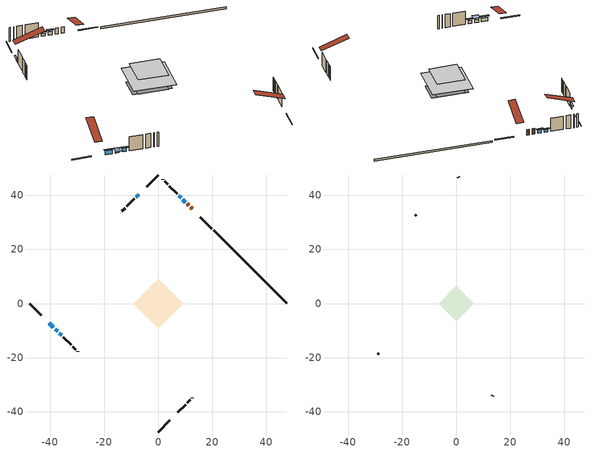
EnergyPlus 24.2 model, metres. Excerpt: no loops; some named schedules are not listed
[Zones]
conditioned space
 floor adiabatic (Floor2 construction): -6.53,0 0,6.53 6.53,0 0,-6.53 z0.61
 floor adiabatic (AdiabaticFloorConstruction): -9.24,0 0,9.24 9.24,0 0,-9.24 z3.05
 floor foundation (Slab1 construction): -6.76,1.73 -1.73,6.76 6.76,-1.73 1.73,-6.76 z0
 wall outside (RimJoist1 construction): 0,-47.53 4.28,-43.25 / -47.53,0 -43.25,-4.28 / 0,47.53 -4.28,43.25 / 19.83,27.7 15.55,31.98 z0.61:0.91
 wall outside (AdiabaticWallConstruction 1): 12.56,34.97 11.94,35.6 / 11.28,36.25 10.66,36.87 z0.61:2.64
 wall outside (AdiabaticWallConstruction): -40.26,-7.27 -38.75,-8.78 z0.61:1.98; -38.09,-9.44 -37.23,-10.3 / -36.57,-10.96 -35.71,-11.82 / 10,37.53 9.14,38.39 z0.61:1.83; -7.27,40.26 -8.14,39.39 / 8.48,39.05 7.62,39.91 z0.61:1.53
 wall outside (Wall1 construction): 7.28,-40.26 10.11,-37.42 / -35.05,-12.48 -32.22,-15.31 / -8.79,38.74 -11.63,35.9 / 6.96,40.57 4.13,43.41 z0.61:5.49
 wall outside (Wall2 construction): 10.77,-36.76 11.89,-35.64 / -31.56,-15.97 -30.44,-17.1 / -12.29,35.25 -13.41,34.12 / 3.47,44.06 2.35,45.19 z0.61:5.49
 wall outside (Wall3 construction): 12.55,-34.98 12.62,-34.91 / -29.78,-17.75 -29.71,-17.82 / -14.07,33.46 -14.14,33.39 / 1.69,45.84 1.62,45.91 z0.61:5.49
 wall foundation (FoundationWall1 construction): 47.53,0 20.49,27.04 z0:0.61
 window (WindowConstruction): -40.26,-7.28 -38.75,-8.78 z0.61:1.98
 window (WindowConstruction 1): -38.09,-9.44 -37.23,-10.3 z0.61:1.83
 window (WindowConstruction 2): -36.57,-10.96 -35.71,-11.82 z0.61:1.83
 window (WindowConstruction 3): 10,37.53 9.14,38.39 z0.61:1.83
 window (WindowConstruction 4): -7.28,40.26 -8.14,39.4 z0.61:1.52
 window (WindowConstruction 5): 8.48,39.05 7.62,39.91 z0.61:1.52
 door (Door): 12.56,34.97 11.94,35.6 z0.61:2.64
 door (Door 1): 11.28,36.25 10.66,36.87 z0.61:2.64
 ceiling adiabatic (AdiabaticFloorConstruction): 0,-9.24 9.24,0 0,9.24 -9.24,0 z3.05
attic - vented
 floor to conditioned space (Floor1 construction Reversed): -6.53,0 0,6.53 6.53,0 0,-6.53 z5.49
 wall outside (Wall4 construction): 13.28,-34.26 13.58,-33.95 / -29.05,-18.48 -28.75,-18.79 / -14.8,32.74 -15.1,32.43 / 0.96,46.57 0.66,46.88 z0.61:5.49
 roof outside (Roof1 construction): 6.62,-40.91,5.49 0.25,-34.55,8.49 -1.42,-36.23,8.49 4.94,-42.59,5.49; -40.91,-6.62,5.49 -34.55,-0.25,8.49 -36.23,1.42,8.49 -42.59,-4.94,5.49; -6.62,40.91,5.49 -0.25,34.55,8.49 1.42,36.23,8.49 -4.94,42.59,5.49; 13.21,34.32,5.49 6.85,27.95,8.49 8.53,26.28,8.49 14.89,32.64,5.49
shading: -38.42,-9.11 -40.58,-6.95 -40.91,-7.28 -38.75,-9.43 z2.44; -36.9,-10.63 -38.42,-9.12 -39.71,-10.41 -38.2,-11.92 z2.29; -35.39,-12.15 -36.9,-10.63 -37.22,-10.96 -35.71,-12.47 z2.29; 8.81,38.72 10.33,37.21 10.65,37.53 9.14,39.04 z2.29; -8.46,39.07 -6.95,40.58 -7.28,40.91 -8.79,39.4 z1.98; 7.29,40.24 8.81,38.72 9.13,39.05 7.62,40.56 z1.98
[Building]
Building 1: Terrain=Suburbs
[Site:Location]
Inuvik AP_NT: Latitude {deg}=68.3; Longitude {deg}=-133.48; Time Zone {hr}=-8; Elevation {m}=68; Keep Site Location Information=Yes
[Site:GroundTemperature:Shallow]
-13.1493, -15.9729, -16.199, -14.859, -9.47991, -4.12585, 0.51584, 3.45624, 3.70604, 1.31452, -3.2088, -8.39862
[Site:WaterMainsTemperature]
Calculation Method=Schedule; Temperature Schedule=mains temperature schedule
[Material] Roughness=Rough; Thermal Absorptance=0.9
Name | Thickness {m} | Conductivity {W/m-K} | Density {kg/m3} | Specific Heat {J/kg-K} | Solar Absorptance | Visible Absorptance
asphalt or fiberglass shingles | 0.00635 | 0.162714 | 1121.4 | 1465.45 | 0.4 | 0.4
ceiling loosefill ins | 0.0846667 | 0.0480833 | 16.02 | 1046.75 | 0.7 | 0.7
ceiling stud and cavity | 0.1397 | 0.0988009 | 65.682 | 1177.47 | 0.7 | 0.7
concrete 4.0 in. | 0.1016 | 1.803125 | 2242.8 | 837.4 | 0.7 | 0.7
concrete 8.0 in. | 0.2032 | 1.803125 | 2242.8 | 837.4 | 0.7 | 0.7
door material | 0.04445 | 0.053851 | 512.64 | 1214.23 | 0.7 | 0.7
exterior vertical ins | 0.00139922 | 0.029427 | 32.04 | 1214.23 | 0.7 | 0.7
floor covering | 0.0127 | 0.0433444 | 54.468 | 1339.84 | 0.6 | 0.6
floor rigid ins; rim joist rigid ins; wall rigid ins | 0.051816 | 0.029427 | 32.04 | 1214.23 | 0.7 | 0.7
floor rigid ins 1; wall rigid ins 1 | 0.512978 | 0.029427 | 32.04 | 1214.23 | 0.7 | 0.7
floor stud and cavity | 0.1397 | 0.118609 | 92.3553 | 1139.71 | 0.7 | 0.7
floor stud and cavity 1 | 0.1397 | 1.75129 | 37.0049 | 1207.88 | 0.7 | 0.7
furniture material conditioned space 1 | 0.1524 | 0.115458 | 640.8 | 1214.23 | 0.6 | 0.6
gypsum board | 0.0127 | 0.160291 | 801 | 837.4 | 0.6 | 0.6
gypsum board 1 | 0.0127 | 0.160291 | 801 | 837.4 | 0.7 | 0.7
osb sheathing 0.5 in. | 0.0127 | 0.115458 | 512.64 | 1214.23 | 0.7 | 0.7
osb sheathing 0.75 in. | 0.01905 | 0.115458 | 512.64 | 1214.23 | 0.7 | 0.7
osb sheathing 2.0 in. | 0.0508 | 0.115458 | 512.64 | 1214.23 | 0.7 | 0.7
rim joist stud and cavity | 0.0508 | 0.0391144 | 125.044 | 1163.47 | 0.6 | 0.6
wall stud and cavity | 0.1397 | 0.128797 | 139.0536 | 1170.24 | 0.7 | 0.7
wall stud and cavity 1 | 0.1397 | 0.154056 | 139.0536 | 1170.24 | 0.7 | 0.7
wall stud and cavity 2 | 0.1397 | 0.192105 | 139.0536 | 1170.24 | 0.7 | 0.7
wall stud and cavity 3 | 0.0889 | 6.1454 | 50.32683 | 1063.81 | 0.6 | 0.6
wall stud and cavity 4 | 0.0889 | 0.380278 | 52.3479 | 1209.89 | 0.7 | 0.7
wall stud and cavity 5 | 0.0889 | 0.391764 | 83.0341 | 1211.67 | 0.7 | 0.7
wood siding | 0.0254 | 0.102417 | 544.68 | 1172.36 | 0.4 | 0.4
wood siding 1 | 0.00254 | 0.102417 | 544.68 | 1172.36 | 0.4 | 0.4
wood siding 2; wood siding 3; wood siding 4 | 0.0254 | 0.102417 | 544.68 | 1172.36 | 0.7 | 0.7
[WindowMaterial:SimpleGlazingSystem]
Name | U-Factor {W/m2-K} | Solar Heat Gain Coefficient
WindowMaterial | 2.78563 | 0.6
WindowMaterial 1 | 2.78619 | 0.6
WindowMaterial 2 | 2.78165 | 0.58
WindowMaterial 3 | 2.779381 | 0.54
[Construction]
AdiabaticFloorConstruction: floor stud and cavity 1, floor rigid ins 1, osb sheathing 0.75 in., floor covering
AdiabaticWallConstruction: wood siding 3, wall rigid ins 1, wall stud and cavity 4, gypsum board
AdiabaticWallConstruction 1: wood siding 4, wall rigid ins 1, wall stud and cavity 4, gypsum board
Door; Door 1: door material
Floor1 construction Reversed: gypsum board, ceiling stud and cavity, ceiling loosefill ins
Floor2 construction: floor stud and cavity, floor rigid ins, osb sheathing 0.75 in., floor covering
FoundationWall1 construction: concrete 8.0 in., gypsum board 1
furniture construction conditioned space 1: furniture material conditioned space 1
PartitionWallConstruction: gypsum board, wall stud and cavity 5, gypsum board
RimJoist1 construction: wood siding 2, rim joist rigid ins, osb sheathing 2.0 in., rim joist stud and cavity
Roof1 construction: asphalt or fiberglass shingles
Slab1 construction: concrete 4.0 in.
Wall1 construction: wood siding, wall rigid ins, osb sheathing 0.5 in., wall stud and cavity, gypsum board
Wall2 construction: wood siding, wall rigid ins, osb sheathing 0.5 in., wall stud and cavity 1, gypsum board
Wall3 construction: wood siding, wall rigid ins, osb sheathing 0.5 in., wall stud and cavity 2, gypsum board
Wall4 construction: wood siding 1, wall stud and cavity 3
WindowConstruction: WindowMaterial
WindowConstruction 1; WindowConstruction 2; WindowConstruction 3: WindowMaterial 1
WindowConstruction 4: WindowMaterial 2
WindowConstruction 5: WindowMaterial 3
[Zone] Multiplier=1; Part of Total Floor Area=Yes
Name | Volume {m3}
attic - vented | 41.5799
conditioned space | 346.8
[Space]
Name | Zone | Volume {m3}
attic - vented 1 | attic - vented | 41.5799
conditioned space 1 | conditioned space | 346.8
[ZoneInfiltration:EffectiveLeakageArea]
infil attic - vented 1: Zone or Space=attic - vented 1; Schedule=Always On Discrete; Effective Air Leakage Area {cm2}=2498.93; Stack Coefficient=0.000547737; Wind Coefficient=1.58127e-05
[ZoneMixing]
whole house fan mix: Zone or Space=attic - vented; Schedule=Always On Continuous; Design Flow Rate Calculation Method=Flow/Zone; Design Flow Rate {m3/s}=0; Source Zone or Space=conditioned space
[SurfaceProperty:ExposedFoundationPerimeter]
Slab1: Exposed Perimeter Calculation Method=TotalExposedPerimeter; Total Exposed Perimeter {m}=38.244
[InternalMass] Zone or ZoneList=conditioned space; Space or SpaceList=conditioned space 1
Name | Construction | Surface Area {m2}
furniture mass conditioned space 1 | furniture construction conditioned space 1 | 136.645
partition wall mass | PartitionWallConstruction | 256.206
[Lights]
interior lighting: Zone or ZoneList or Space or SpaceList=conditioned space 1; Schedule=interior lighting schedule; Design Level Calculation Method=LightingLevel; Lighting Level {W}=343.2; Return Air Fraction=0; Fraction Radiant=0.6; Fraction Visible=0.2; Fraction Replaceable=1
[People]
occupants: Zone or ZoneList or Space or SpaceList=conditioned space 1; Number of People Schedule=occupants schedule; Number of People Calculation Method=People; Number of People=3; Fraction Radiant=0.314171; Sensible Heat Fraction=0.56303; Activity Level Schedule=occupants activity schedule; Carbon Dioxide Generation Rate {m3/s-W}=0; Enable ASHRAE 55 Comfort Warnings=No; Mean Radiant Temperature Calculation Type=EnclosureAveraged
[ElectricEquipment] Zone or ZoneList or Space or SpaceList=conditioned space 1; Design Level Calculation Method=EquipmentLevel
Name | Schedule | Design Level {W} | Fraction Latent | Fraction Radiant | Fraction Lost
clothes dryer | clothes dryer schedule | 140.772 | 0.015 | 0.081 | 0.85
clothes washer | clothes washer schedule | 32.1985 | 0.03 | 0.162 | 0.7
cooking range | cooking range schedule | 215.147 | 0.08 | 0.432 | 0.2
dishwasher | dishwasher schedule | 66.8632 | 0.3 | 0.18 | 0.4
fridge | fridge schedule | 72.9452 | 0 | 0.6 | 0
mech vent bath fan 0 | mech vent bath fan 0 schedule | 25.1 | 0 | 0 | 1
mech vent house fan | mech vent house fan schedule | 0 | 0 | 0 | 1
mech vent house fan cfis | mech vent house fan cfis schedule | 0 | 0 | 0 | 0
mech vent range fan 0 | mech vent range fan 0 schedule | 57 | 0 | 0 | 1
misc plug loads | misc plug loads schedule | 494.7 | 0.045 | 0.513 | 0.1
whole house fan | Always On Discrete | 0 | 0 | 0 | 1
[OtherEquipment] Zone or ZoneList or Space or SpaceList=conditioned space 1; Design Level Calculation Method=EquipmentLevel
Name | Fuel Type | Schedule | Design Level {W} | Fraction Latent | Fraction Radiant | Fraction Lost
clothes dryer 1 | Electricity | clothes dryer schedule | 0 | 0.015 | 0.081 | 0.85
cooking range 1 | Electricity | cooking range schedule | 0 | 0.08 | 0.432 | 0.2
general water use latent | None | general water use schedule | 62.594 | 1 | 0 | 0
general water use sensible | None | general water use schedule | -61.6891 | 0 | 0.6 | 0
mech vent house fan latent load | None | Always On Discrete | 0 | 1 | 0 | 0
mech vent house fan sensible load | None | Always On Discrete | 0 | 0 | 0 | 0
water heater energy adjustment1 | Electricity | Always On Discrete | 0.01 | 0 | 0 | 1
[ZoneInfiltration:DesignFlowRate] Zone or ZoneList or Space or SpaceList=conditioned space 1; Schedule=Always On Discrete; Design Flow Rate Calculation Method=Flow/Zone; Design Flow Rate {m3/s}=0
infil flow; natural vent flow; whole house fan flow
[Foundation:Kiva]
Foundation Kiva 1: Initial Indoor Air Temperature {C}=18; Wall Height Above Grade {m}=0.609996; Wall Depth Below Slab {m}=0.2032; Custom Block Material Name 1=exterior vertical ins; Custom Block Depth 1 {m}=0.609996; Custom Block X Position 1 {m}=0.2159; Custom Block Z Position 1 {m}=0
[Foundation:Kiva:Settings]
Soil Conductivity {W/m-K}=1.900638; Soil Density {kg/m3}=1842.3; Soil Specific Heat {J/kg-K}=418.7; Ground Solar Absorptivity=0.9; Ground Thermal Absorptivity=0.9; Ground Surface Roughness {m}=0.03; Far-Field Width {m}=40; Deep-Ground Boundary Condition=ZeroFlux; Deep-Ground Depth {m}=40; Minimum Cell Dimension {m}=0.2; Maximum Cell Growth Coefficient=3; Simulation Timestep=Timestep
[Exterior:Lights]
exterior lighting: Schedule=exterior lighting schedule; Design Level {W}=75.6
[Schedule:Constant]
Name | Hourly Value
Always On Continuous; mech vent house fan schedule; mech vent house fan cfis schedule; Always On Discrete | 1
occupants activity schedule | 117.228
fridge schedule | 0
[Schedule:Day:Interval]
interior lighting schedule day: No, 01:00, 0.108182, 04:00, 0.0901515, 05:00, 0.0991667, 06:00, 0.162273, 07:00, 0.270455, 08:00, 0.342576, 10:00, 0.369621, 11:00, 0.351591, 12:00, 0.333561, 13:00, 0.324545, 14:00, 0.31553, 15:00, 0.333561, 16:00, 0.369621, 17:00, 0.450758, 18:00, 0.585985, 19:00, 0.775303, 20:00, 0.955606, 21:00, 0.991667, 22:00, 0.712197, 23:00, 0.360606, 24:00, 0.162273
interior lighting schedule day 1: No, 01:00, 0.100909, 04:00, 0.0840909, 05:00, 0.0925, 06:00, 0.151364, 07:00, 0.252273, 08:00, 0.319545, 10:00, 0.344773, 11:00, 0.327955, 12:00, 0.311136, 13:00, 0.302727, 14:00, 0.294318, 15:00, 0.311136, 16:00, 0.344773, 17:00, 0.420455, 18:00, 0.546591, 19:00, 0.723182, 20:00, 0.891364, 21:00, 0.925, 22:00, 0.664318, 23:00, 0.336364, 24:00, 0.151364
interior lighting schedule day 2: No, 01:00, 0.0927273, 04:00, 0.0772727, 05:00, 0.085, 06:00, 0.139091, 07:00, 0.231818, 08:00, 0.293636, 10:00, 0.316818, 11:00, 0.301364, 12:00, 0.285909, 13:00, 0.278182, 14:00, 0.270455, 15:00, 0.285909, 16:00, 0.316818, 17:00, 0.386364, 18:00, 0.502273, 19:00, 0.664545, 20:00, 0.819091, 21:00, 0.85, 22:00, 0.610455, 23:00, 0.309091, 24:00, 0.139091
interior lighting schedule day 3: No, 01:00, 0.0845455, 04:00, 0.0704545, 05:00, 0.0775, 06:00, 0.126818, 07:00, 0.211364, 08:00, 0.267727, 10:00, 0.288864, 11:00, 0.274773, 12:00, 0.260682, 13:00, 0.253636, 14:00, 0.246591, 15:00, 0.260682, 16:00, 0.288864, 17:00, 0.352273, 18:00, 0.457955, 19:00, 0.605909, 20:00, 0.746818, 21:00, 0.775, 22:00, 0.556591, 23:00, 0.281818, 24:00, 0.126818
interior lighting schedule day 4: No, 01:00, 0.0763636, 04:00, 0.0636364, 05:00, 0.07, 06:00, 0.114545, 07:00, 0.190909, 08:00, 0.241818, 10:00, 0.260909, 11:00, 0.248182, 12:00, 0.235455, 13:00, 0.229091, 14:00, 0.222727, 15:00, 0.235455, 16:00, 0.260909, 17:00, 0.318182, 18:00, 0.413636, 19:00, 0.547273, 20:00, 0.674545, 21:00, 0.7, 22:00, 0.502727, 23:00, 0.254545, 24:00, 0.114545
interior lighting schedule default day: No, 24:00, 0
[Schedule:Week:Daily]
interior lighting schedule Week Rule - Jan1-Jan27: interior lighting schedule day, interior lighting schedule day, interior lighting schedule day, interior lighting schedule day, interior lighting schedule day, interior lighting schedule day, interior lighting schedule day, interior lighting schedule default day, interior lighting schedule default day, interior lighting schedule default day, interior lighting schedule default day, interior lighting schedule default day
interior lighting schedule Week Rule - Jan28-Feb3: interior lighting schedule day, interior lighting schedule day, interior lighting schedule day, interior lighting schedule day, interior lighting schedule day 1, interior lighting schedule day 1, interior lighting schedule day 1, interior lighting schedule default day, interior lighting schedule default day, interior lighting schedule default day, interior lighting schedule default day, interior lighting schedule default day
interior lighting schedule Week Rule - Feb4-Feb24: interior lighting schedule day 1, interior lighting schedule day 1, interior lighting schedule day 1, interior lighting schedule day 1, interior lighting schedule day 1, interior lighting schedule day 1, interior lighting schedule day 1, interior lighting schedule default day, interior lighting schedule default day, interior lighting schedule default day, interior lighting schedule default day, interior lighting schedule default day
interior lighting schedule Week Rule - Feb25-Mar3: interior lighting schedule day 1, interior lighting schedule day 1, interior lighting schedule day 1, interior lighting schedule day 1, interior lighting schedule day 2, interior lighting schedule day 2, interior lighting schedule day 2, interior lighting schedule default day, interior lighting schedule default day, interior lighting schedule default day, interior lighting schedule default day, interior lighting schedule default day
interior lighting schedule Week Rule - Mar4-Mar31: interior lighting schedule day 2, interior lighting schedule day 2, interior lighting schedule day 2, interior lighting schedule day 2, interior lighting schedule day 2, interior lighting schedule day 2, interior lighting schedule day 2, interior lighting schedule default day, interior lighting schedule default day, interior lighting schedule default day, interior lighting schedule default day, interior lighting schedule default day
interior lighting schedule Week Rule - Apr1-Apr28: interior lighting schedule day 3, interior lighting schedule day 3, interior lighting schedule day 3, interior lighting schedule day 3, interior lighting schedule day 3, interior lighting schedule day 3, interior lighting schedule day 3, interior lighting schedule default day, interior lighting schedule default day, interior lighting schedule default day, interior lighting schedule default day, interior lighting schedule default day
interior lighting schedule Week Rule - Apr29-May5: interior lighting schedule day 3, interior lighting schedule day 3, interior lighting schedule day 4, interior lighting schedule day 4, interior lighting schedule day 4, interior lighting schedule day 4, interior lighting schedule day 4, interior lighting schedule default day, interior lighting schedule default day, interior lighting schedule default day, interior lighting schedule default day, interior lighting schedule default day
interior lighting schedule Week Rule - May6-May26: interior lighting schedule day 4, interior lighting schedule day 4, interior lighting schedule day 4, interior lighting schedule day 4, interior lighting schedule day 4, interior lighting schedule day 4, interior lighting schedule day 4, interior lighting schedule default day, interior lighting schedule default day, interior lighting schedule default day, interior lighting schedule default day, interior lighting schedule default day
interior lighting schedule Week Rule - May27-Jun2: interior lighting schedule day 4, interior lighting schedule day 4, interior lighting schedule day 4, interior lighting schedule day 4, interior lighting schedule day 4, interior lighting schedule day 5, interior lighting schedule day 5, interior lighting schedule default day, interior lighting schedule default day, interior lighting schedule default day, interior lighting schedule default day, interior lighting schedule default day
interior lighting schedule Week Rule - Jun3-Jun30: interior lighting schedule day 5, interior lighting schedule day 5, interior lighting schedule day 5, interior lighting schedule day 5, interior lighting schedule day 5, interior lighting schedule day 5, interior lighting schedule day 5, interior lighting schedule default day, interior lighting schedule default day, interior lighting schedule default day, interior lighting schedule default day, interior lighting schedule default day
interior lighting schedule Week Rule - Jul1-Jul28: interior lighting schedule day 6, interior lighting schedule day 6, interior lighting schedule day 6, interior lighting schedule day 6, interior lighting schedule day 6, interior lighting schedule day 6, interior lighting schedule day 6, interior lighting schedule default day, interior lighting schedule default day, interior lighting schedule default day, interior lighting schedule default day, interior lighting schedule default day
interior lighting schedule Week Rule - Jul29-Aug4: interior lighting schedule day 6, interior lighting schedule day 6, interior lighting schedule day 6, interior lighting schedule day 7, interior lighting schedule day 7, interior lighting schedule day 7, interior lighting schedule day 7, interior lighting schedule default day, interior lighting schedule default day, interior lighting schedule default day, interior lighting schedule default day, interior lighting schedule default day
interior lighting schedule Week Rule - Aug5-Aug25: interior lighting schedule day 7, interior lighting schedule day 7, interior lighting schedule day 7, interior lighting schedule day 7, interior lighting schedule day 7, interior lighting schedule day 7, interior lighting schedule day 7, interior lighting schedule default day, interior lighting schedule default day, interior lighting schedule default day, interior lighting schedule default day, interior lighting schedule default day
interior lighting schedule Week Rule - Aug26-Sep1: interior lighting schedule day 7, interior lighting schedule day 7, interior lighting schedule day 7, interior lighting schedule day 7, interior lighting schedule day 7, interior lighting schedule day 7, interior lighting schedule day 8, interior lighting schedule default day, interior lighting schedule default day, interior lighting schedule default day, interior lighting schedule default day, interior lighting schedule default day
interior lighting schedule Week Rule - Sep2-Sep29: interior lighting schedule day 8, interior lighting schedule day 8, interior lighting schedule day 8, interior lighting schedule day 8, interior lighting schedule day 8, interior lighting schedule day 8, interior lighting schedule day 8, interior lighting schedule default day, interior lighting schedule default day, interior lighting schedule default day, interior lighting schedule default day, interior lighting schedule default day
interior lighting schedule Week Rule - Sep30-Oct6: interior lighting schedule day 8, interior lighting schedule day 9, interior lighting schedule day 9, interior lighting schedule day 9, interior lighting schedule day 9, interior lighting schedule day 9, interior lighting schedule day 9, interior lighting schedule default day, interior lighting schedule default day, interior lighting schedule default day, interior lighting schedule default day, interior lighting schedule default day
interior lighting schedule Week Rule - Oct7-Oct27: interior lighting schedule day 9, interior lighting schedule day 9, interior lighting schedule day 9, interior lighting schedule day 9, interior lighting schedule day 9, interior lighting schedule day 9, interior lighting schedule day 9, interior lighting schedule default day, interior lighting schedule default day, interior lighting schedule default day, interior lighting schedule default day, interior lighting schedule default day
interior lighting schedule Week Rule - Oct28-Nov3: interior lighting schedule day 9, interior lighting schedule day 9, interior lighting schedule day 9, interior lighting schedule day 9, interior lighting schedule day 10, interior lighting schedule day 10, interior lighting schedule day 10, interior lighting schedule default day, interior lighting schedule default day, interior lighting schedule default day, interior lighting schedule default day, interior lighting schedule default day
interior lighting schedule Week Rule - Nov4-Nov24: interior lighting schedule day 10, interior lighting schedule day 10, interior lighting schedule day 10, interior lighting schedule day 10, interior lighting schedule day 10, interior lighting schedule day 10, interior lighting schedule day 10, interior lighting schedule default day, interior lighting schedule default day, interior lighting schedule default day, interior lighting schedule default day, interior lighting schedule default day
interior lighting schedule Week Rule - Nov25-Dec1: interior lighting schedule day 10, interior lighting schedule day 10, interior lighting schedule day 10, interior lighting schedule day 10, interior lighting schedule day 10, interior lighting schedule day 10, interior lighting schedule day 11, interior lighting schedule default day, interior lighting schedule default day, interior lighting schedule default day, interior lighting schedule default day, interior lighting schedule default day
interior lighting schedule Week Rule - Dec2-Dec31: interior lighting schedule day 11, interior lighting schedule day 11, interior lighting schedule day 11, interior lighting schedule day 11, interior lighting schedule day 11, interior lighting schedule day 11, interior lighting schedule day 11, interior lighting schedule default day, interior lighting schedule default day, interior lighting schedule default day, interior lighting schedule default day, interior lighting schedule default day
occupants schedule Week Rule - Jan1-Dec31: occupants schedule day, occupants schedule day, occupants schedule day, occupants schedule day, occupants schedule day, occupants schedule day, occupants schedule day, occupants schedule default day, occupants schedule default day, occupants schedule default day, occupants schedule default day, occupants schedule default day
clothes dryer schedule Week Rule - Jan1-Dec31: clothes dryer schedule day, clothes dryer schedule day, clothes dryer schedule day, clothes dryer schedule day, clothes dryer schedule day, clothes dryer schedule day, clothes dryer schedule day, clothes dryer schedule default day, clothes dryer schedule default day, clothes dryer schedule default day, clothes dryer schedule default day, clothes dryer schedule default day
clothes washer schedule Week Rule - Jan1-Dec31: clothes washer schedule day, clothes washer schedule day, clothes washer schedule day, clothes washer schedule day, clothes washer schedule day, clothes washer schedule day, clothes washer schedule day, clothes washer schedule default day, clothes washer schedule default day, clothes washer schedule default day, clothes washer schedule default day, clothes washer schedule default day
cooking range schedule Week Rule - Jan1-Dec31: cooking range schedule day, cooking range schedule day, cooking range schedule day, cooking range schedule day, cooking range schedule day, cooking range schedule day, cooking range schedule day, cooking range schedule default day, cooking range schedule default day, cooking range schedule default day, cooking range schedule default day, cooking range schedule default day
dishwasher schedule Week Rule - Jan1-Dec31: dishwasher schedule day, dishwasher schedule day, dishwasher schedule day, dishwasher schedule day, dishwasher schedule day, dishwasher schedule day, dishwasher schedule day, dishwasher schedule default day, dishwasher schedule default day, dishwasher schedule default day, dishwasher schedule default day, dishwasher schedule default day
mech vent bath fan 0 schedule Week Rule - Jan1-Dec31: mech vent bath fan 0 schedule day, mech vent bath fan 0 schedule day, mech vent bath fan 0 schedule day, mech vent bath fan 0 schedule day, mech vent bath fan 0 schedule day, mech vent bath fan 0 schedule day, mech vent bath fan 0 schedule day, mech vent bath fan 0 schedule default day, mech vent bath fan 0 schedule default day, mech vent bath fan 0 schedule default day, mech vent bath fan 0 schedule default day, mech vent bath fan 0 schedule default day
mech vent range fan 0 schedule Week Rule - Jan1-Dec31: mech vent range fan 0 schedule day, mech vent range fan 0 schedule day, mech vent range fan 0 schedule day, mech vent range fan 0 schedule day, mech vent range fan 0 schedule day, mech vent range fan 0 schedule day, mech vent range fan 0 schedule day, mech vent range fan 0 schedule default day, mech vent range fan 0 schedule default day, mech vent range fan 0 schedule default day, mech vent range fan 0 schedule default day, mech vent range fan 0 schedule default day
misc plug loads schedule Week Rule - Jan1-Dec31: misc plug loads schedule day, misc plug loads schedule day, misc plug loads schedule day, misc plug loads schedule day, misc plug loads schedule day, misc plug loads schedule day, misc plug loads schedule day, misc plug loads schedule default day, misc plug loads schedule default day, misc plug loads schedule default day, misc plug loads schedule default day, misc plug loads schedule default day
general water use schedule Week Rule - Jan1-Dec31: general water use schedule day, general water use schedule day, general water use schedule day, general water use schedule day, general water use schedule day, general water use schedule day, general water use schedule day, general water use schedule default day, general water use schedule default day, general water use schedule default day, general water use schedule default day, general water use schedule default day
exterior lighting schedule Week Rule - Jan1-Jan27: exterior lighting schedule day, exterior lighting schedule day, exterior lighting schedule day, exterior lighting schedule day, exterior lighting schedule day, exterior lighting schedule day, exterior lighting schedule day, exterior lighting schedule default day, exterior lighting schedule default day, exterior lighting schedule default day, exterior lighting schedule default day, exterior lighting schedule default day
exterior lighting schedule Week Rule - Jan28-Feb3: exterior lighting schedule day, exterior lighting schedule day, exterior lighting schedule day, exterior lighting schedule day, exterior lighting schedule day 1, exterior lighting schedule day 1, exterior lighting schedule day 1, exterior lighting schedule default day, exterior lighting schedule default day, exterior lighting schedule default day, exterior lighting schedule default day, exterior lighting schedule default day
exterior lighting schedule Week Rule - Feb4-Feb24: exterior lighting schedule day 1, exterior lighting schedule day 1, exterior lighting schedule day 1, exterior lighting schedule day 1, exterior lighting schedule day 1, exterior lighting schedule day 1, exterior lighting schedule day 1, exterior lighting schedule default day, exterior lighting schedule default day, exterior lighting schedule default day, exterior lighting schedule default day, exterior lighting schedule default day
exterior lighting schedule Week Rule - Feb25-Mar3: exterior lighting schedule day 1, exterior lighting schedule day 1, exterior lighting schedule day 1, exterior lighting schedule day 1, exterior lighting schedule day 2, exterior lighting schedule day 2, exterior lighting schedule day 2, exterior lighting schedule default day, exterior lighting schedule default day, exterior lighting schedule default day, exterior lighting schedule default day, exterior lighting schedule default day
exterior lighting schedule Week Rule - Mar4-Mar31: exterior lighting schedule day 2, exterior lighting schedule day 2, exterior lighting schedule day 2, exterior lighting schedule day 2, exterior lighting schedule day 2, exterior lighting schedule day 2, exterior lighting schedule day 2, exterior lighting schedule default day, exterior lighting schedule default day, exterior lighting schedule default day, exterior lighting schedule default day, exterior lighting schedule default day
exterior lighting schedule Week Rule - Apr1-Apr28: exterior lighting schedule day 3, exterior lighting schedule day 3, exterior lighting schedule day 3, exterior lighting schedule day 3, exterior lighting schedule day 3, exterior lighting schedule day 3, exterior lighting schedule day 3, exterior lighting schedule default day, exterior lighting schedule default day, exterior lighting schedule default day, exterior lighting schedule default day, exterior lighting schedule default day
exterior lighting schedule Week Rule - Apr29-May5: exterior lighting schedule day 3, exterior lighting schedule day 3, exterior lighting schedule day 4, exterior lighting schedule day 4, exterior lighting schedule day 4, exterior lighting schedule day 4, exterior lighting schedule day 4, exterior lighting schedule default day, exterior lighting schedule default day, exterior lighting schedule default day, exterior lighting schedule default day, exterior lighting schedule default day
exterior lighting schedule Week Rule - May6-May26: exterior lighting schedule day 4, exterior lighting schedule day 4, exterior lighting schedule day 4, exterior lighting schedule day 4, exterior lighting schedule day 4, exterior lighting schedule day 4, exterior lighting schedule day 4, exterior lighting schedule default day, exterior lighting schedule default day, exterior lighting schedule default day, exterior lighting schedule default day, exterior lighting schedule default day
exterior lighting schedule Week Rule - May27-Jun2: exterior lighting schedule day 4, exterior lighting schedule day 4, exterior lighting schedule day 4, exterior lighting schedule day 4, exterior lighting schedule day 4, exterior lighting schedule day 5, exterior lighting schedule day 5, exterior lighting schedule default day, exterior lighting schedule default day, exterior lighting schedule default day, exterior lighting schedule default day, exterior lighting schedule default day
exterior lighting schedule Week Rule - Jun3-Jun30: exterior lighting schedule day 5, exterior lighting schedule day 5, exterior lighting schedule day 5, exterior lighting schedule day 5, exterior lighting schedule day 5, exterior lighting schedule day 5, exterior lighting schedule day 5, exterior lighting schedule default day, exterior lighting schedule default day, exterior lighting schedule default day, exterior lighting schedule default day, exterior lighting schedule default day
exterior lighting schedule Week Rule - Jul1-Jul28: exterior lighting schedule day 6, exterior lighting schedule day 6, exterior lighting schedule day 6, exterior lighting schedule day 6, exterior lighting schedule day 6, exterior lighting schedule day 6, exterior lighting schedule day 6, exterior lighting schedule default day, exterior lighting schedule default day, exterior lighting schedule default day, exterior lighting schedule default day, exterior lighting schedule default day
exterior lighting schedule Week Rule - Jul29-Aug4: exterior lighting schedule day 6, exterior lighting schedule day 6, exterior lighting schedule day 6, exterior lighting schedule day 7, exterior lighting schedule day 7, exterior lighting schedule day 7, exterior lighting schedule day 7, exterior lighting schedule default day, exterior lighting schedule default day, exterior lighting schedule default day, exterior lighting schedule default day, exterior lighting schedule default day
exterior lighting schedule Week Rule - Aug5-Aug25: exterior lighting schedule day 7, exterior lighting schedule day 7, exterior lighting schedule day 7, exterior lighting schedule day 7, exterior lighting schedule day 7, exterior lighting schedule day 7, exterior lighting schedule day 7, exterior lighting schedule default day, exterior lighting schedule default day, exterior lighting schedule default day, exterior lighting schedule default day, exterior lighting schedule default day
exterior lighting schedule Week Rule - Aug26-Sep1: exterior lighting schedule day 7, exterior lighting schedule day 7, exterior lighting schedule day 7, exterior lighting schedule day 7, exterior lighting schedule day 7, exterior lighting schedule day 7, exterior lighting schedule day 8, exterior lighting schedule default day, exterior lighting schedule default day, exterior lighting schedule default day, exterior lighting schedule default day, exterior lighting schedule default day
exterior lighting schedule Week Rule - Sep2-Sep29: exterior lighting schedule day 8, exterior lighting schedule day 8, exterior lighting schedule day 8, exterior lighting schedule day 8, exterior lighting schedule day 8, exterior lighting schedule day 8, exterior lighting schedule day 8, exterior lighting schedule default day, exterior lighting schedule default day, exterior lighting schedule default day, exterior lighting schedule default day, exterior lighting schedule default day
exterior lighting schedule Week Rule - Sep30-Oct6: exterior lighting schedule day 8, exterior lighting schedule day 9, exterior lighting schedule day 9, exterior lighting schedule day 9, exterior lighting schedule day 9, exterior lighting schedule day 9, exterior lighting schedule day 9, exterior lighting schedule default day, exterior lighting schedule default day, exterior lighting schedule default day, exterior lighting schedule default day, exterior lighting schedule default day
exterior lighting schedule Week Rule - Oct7-Oct27: exterior lighting schedule day 9, exterior lighting schedule day 9, exterior lighting schedule day 9, exterior lighting schedule day 9, exterior lighting schedule day 9, exterior lighting schedule day 9, exterior lighting schedule day 9, exterior lighting schedule default day, exterior lighting schedule default day, exterior lighting schedule default day, exterior lighting schedule default day, exterior lighting schedule default day
exterior lighting schedule Week Rule - Oct28-Nov3: exterior lighting schedule day 9, exterior lighting schedule day 9, exterior lighting schedule day 9, exterior lighting schedule day 9, exterior lighting schedule day 10, exterior lighting schedule day 10, exterior lighting schedule day 10, exterior lighting schedule default day, exterior lighting schedule default day, exterior lighting schedule default day, exterior lighting schedule default day, exterior lighting schedule default day
exterior lighting schedule Week Rule - Nov4-Nov24: exterior lighting schedule day 10, exterior lighting schedule day 10, exterior lighting schedule day 10, exterior lighting schedule day 10, exterior lighting schedule day 10, exterior lighting schedule day 10, exterior lighting schedule day 10, exterior lighting schedule default day, exterior lighting schedule default day, exterior lighting schedule default day, exterior lighting schedule default day, exterior lighting schedule default day
exterior lighting schedule Week Rule - Nov25-Dec1: exterior lighting schedule day 10, exterior lighting schedule day 10, exterior lighting schedule day 10, exterior lighting schedule day 10, exterior lighting schedule day 10, exterior lighting schedule day 10, exterior lighting schedule day 11, exterior lighting schedule default day, exterior lighting schedule default day, exterior lighting schedule default day, exterior lighting schedule default day, exterior lighting schedule default day
exterior lighting schedule Week Rule - Dec2-Dec31: exterior lighting schedule day 11, exterior lighting schedule day 11, exterior lighting schedule day 11, exterior lighting schedule day 11, exterior lighting schedule day 11, exterior lighting schedule day 11, exterior lighting schedule day 11, exterior lighting schedule default day, exterior lighting schedule default day, exterior lighting schedule default day, exterior lighting schedule default day, exterior lighting schedule default day
[Schedule:Year]
interior lighting schedule: interior lighting schedule Week Rule - Jan1-Jan27, 1, 1, 1, 27, interior lighting schedule Week Rule - Jan28-Feb3, 1, 28, 2, 3, interior lighting schedule Week Rule - Feb4-Feb24, 2, 4, 2, 24, interior lighting schedule Week Rule - Feb25-Mar3, 2, 25, 3, 3, interior lighting schedule Week Rule - Mar4-Mar31, 3, 4, 3, 31, interior lighting schedule Week Rule - Apr1-Apr28, 4, 1, 4, 28, interior lighting schedule Week Rule - Apr29-May5, 4, 29, 5, 5, interior lighting schedule Week Rule - May6-May26, 5, 6, 5, 26, interior lighting schedule Week Rule - May27-Jun2, 5, 27, 6, 2, interior lighting schedule Week Rule - Jun3-Jun30, 6, 3, 6, 30, interior lighting schedule Week Rule - Jul1-Jul28, 7, 1, 7, 28, interior lighting schedule Week Rule - Jul29-Aug4, 7, 29, 8, 4, interior lighting schedule Week Rule - Aug5-Aug25, 8, 5, 8, 25, interior lighting schedule Week Rule - Aug26-Sep1, 8, 26, 9, 1, interior lighting schedule Week Rule - Sep2-Sep29, 9, 2, 9, 29, interior lighting schedule Week Rule - Sep30-Oct6, 9, 30, 10, 6, interior lighting schedule Week Rule - Oct7-Oct27, 10, 7, 10, 27, interior lighting schedule Week Rule - Oct28-Nov3, 10, 28, 11, 3, interior lighting schedule Week Rule - Nov4-Nov24, 11, 4, 11, 24, interior lighting schedule Week Rule - Nov25-Dec1, 11, 25, 12, 1, interior lighting schedule Week Rule - Dec2-Dec31, 12, 2, 12, 31
occupants schedule: occupants schedule Week Rule - Jan1-Dec31, 1, 1, 12, 31
clothes dryer schedule: clothes dryer schedule Week Rule - Jan1-Dec31, 1, 1, 12, 31
clothes washer schedule: clothes washer schedule Week Rule - Jan1-Dec31, 1, 1, 12, 31
cooking range schedule: cooking range schedule Week Rule - Jan1-Dec31, 1, 1, 12, 31
dishwasher schedule: dishwasher schedule Week Rule - Jan1-Dec31, 1, 1, 12, 31
mech vent bath fan 0 schedule: mech vent bath fan 0 schedule Week Rule - Jan1-Dec31, 1, 1, 12, 31
mech vent range fan 0 schedule: mech vent range fan 0 schedule Week Rule - Jan1-Dec31, 1, 1, 12, 31
misc plug loads schedule: misc plug loads schedule Week Rule - Jan1-Dec31, 1, 1, 12, 31
general water use schedule: general water use schedule Week Rule - Jan1-Dec31, 1, 1, 12, 31
exterior lighting schedule: exterior lighting schedule Week Rule - Jan1-Jan27, 1, 1, 1, 27, exterior lighting schedule Week Rule - Jan28-Feb3, 1, 28, 2, 3, exterior lighting schedule Week Rule - Feb4-Feb24, 2, 4, 2, 24, exterior lighting schedule Week Rule - Feb25-Mar3, 2, 25, 3, 3, exterior lighting schedule Week Rule - Mar4-Mar31, 3, 4, 3, 31, exterior lighting schedule Week Rule - Apr1-Apr28, 4, 1, 4, 28, exterior lighting schedule Week Rule - Apr29-May5, 4, 29, 5, 5, exterior lighting schedule Week Rule - May6-May26, 5, 6, 5, 26, exterior lighting schedule Week Rule - May27-Jun2, 5, 27, 6, 2, exterior lighting schedule Week Rule - Jun3-Jun30, 6, 3, 6, 30, exterior lighting schedule Week Rule - Jul1-Jul28, 7, 1, 7, 28, exterior lighting schedule Week Rule - Jul29-Aug4, 7, 29, 8, 4, exterior lighting schedule Week Rule - Aug5-Aug25, 8, 5, 8, 25, exterior lighting schedule Week Rule - Aug26-Sep1, 8, 26, 9, 1, exterior lighting schedule Week Rule - Sep2-Sep29, 9, 2, 9, 29, exterior lighting schedule Week Rule - Sep30-Oct6, 9, 30, 10, 6, exterior lighting schedule Week Rule - Oct7-Oct27, 10, 7, 10, 27, exterior lighting schedule Week Rule - Oct28-Nov3, 10, 28, 11, 3, exterior lighting schedule Week Rule - Nov4-Nov24, 11, 4, 11, 24, exterior lighting schedule Week Rule - Nov25-Dec1, 11, 25, 12, 1, exterior lighting schedule Week Rule - Dec2-Dec31, 12, 2, 12, 31
[Schedule:Compact]
mains temperature schedule: Through: 01/01, For: AllDays, Until: 24:00, 0, Through: 01/02, For: AllDays, Until: 24:00, 0, Through: 01/03, For: AllDays, Until: 24:00, 0, Through: 01/04, For: AllDays, Until: 24:00, 0, Through: 01/05, For: AllDays, Until: 24:00, 0, Through: 01/06, For: AllDays, Until: 24:00, 0, Through: 01/07, For: AllDays, Until: 24:00, 0, Through: 01/08, For: AllDays, Until: 24:00, 0, Through: 01/09, For: AllDays, Until: 24:00, 0, Through: 01/10, For: AllDays, Until: 24:00, 0, Through: 01/11, For: AllDays, Until: 24:00, 0, Through: 01/12, For: AllDays, Until: 24:00, 0, Through: 01/13, For: AllDays, Until: 24:00, 0, Through: 01/14, For: AllDays, Until: 24:00, 0, Through: 01/15, For: AllDays, Until: 24:00, 0, Through: 01/16, For: AllDays, Until: 24:00, 0, Through: 01/17, For: AllDays, Until: 24:00, 0, Through: 01/18, For: AllDays, Until: 24:00, 0, Through: 01/19, For: AllDays, Until: 24:00, 0, Through: 01/20, For: AllDays, Until: 24:00, 0, Through: 01/21, For: AllDays, Until: 24:00, 0, Through: 01/22, For: AllDays, Until: 24:00, 0, Through: 01/23, For: AllDays, Until: 24:00, 0, Through: 01/24, For: AllDays, Until: 24:00, 0, Through: 01/25, For: AllDays, Until: 24:00, 0, Through: 01/26, For: AllDays, Until: 24:00, 0, Through: 01/27, For: AllDays, Until: 24:00, 0, Through: 01/28, For: AllDays, Until: 24:00, 0, Through: 01/29, For: AllDays, Until: 24:00, 0, Through: 01/30, For: AllDays, Until: 24:00, 0, Through: 01/31, For: AllDays, Until: 24:00, 0, Through: 02/01, For: AllDays, Until: 24:00, 0, Through: 02/02, For: AllDays, Until: 24:00, 0, Through: 02/03, For: AllDays, Until: 24:00, 0, Through: 02/04, For: AllDays, Until: 24:00, 0, Through: 02/05, For: AllDays, Until: 24:00, 0, Through: 02/06, For: AllDays, Until: 24:00, 0, Through: 02/07, For: AllDays, Until: 24:00, 0, Through: 02/08, For: AllDays, Until: 24:00, 0, Through: 02/09, For: AllDays, Until: 24:00, 0, Through: 02/10, For: AllDays, Until: 24:00, 0, Through: 02/11, For: AllDays, Until: 24:00, 0, Through: 02/12, For: AllDays, Until: 24:00, 0, Through: 02/13, For: AllDays, Until: 24:00, 0, Through: 02/14, For: AllDays, Until: 24:00, 0, Through: 02/15, For: AllDays, Until: 24:00, 0, Through: 02/16, For: AllDays, Until: 24:00, 0, Through: 02/17, For: AllDays, Until: 24:00, 0, Through: 02/18, For: AllDays, Until: 24:00, 0, Through: 02/19, For: AllDays, Until: 24:00, 0, Through: 02/20, For: AllDays, Until: 24:00, 0, Through: 02/21, For: AllDays, Until: 24:00, 0, Through: 02/22, For: AllDays, Until: 24:00, 0, Through: 02/23, For: AllDays, Until: 24:00, 0, Through: 02/24, For: AllDays, Until: 24:00, 0, Through: 02/25, For: AllDays, Until: 24:00, 0, Through: 02/26, For: AllDays, Until: 24:00, 0, Through: 02/27, For: AllDays, Until: 24:00, 0, Through: 02/28, For: AllDays, Until: 24:00, 0, Through: 03/01, For: AllDays, Until: 24:00, 0, Through: 03/02, For: AllDays, Until: 24:00, 0, Through: 03/03, For: AllDays, Until: 24:00, 0, Through: 03/04, For: AllDays, Until: 24:00, 0, Through: 03/05, For: AllDays, Until: 24:00, 0, Through: 03/06, For: AllDays, Until: 24:00, 0, Through: 03/07, For: AllDays, Until: 24:00, 0, Through: 03/08, For: AllDays, Until: 24:00, 0, Through: 03/09, For: AllDays, Until: 24:00, 0, Through: 03/10, For: AllDays, Until: 24:00, 0, Through: 03/11, For: AllDays, Until: 24:00, 0, Through: 03/12, For: AllDays, Until: 24:00, 0, Through: 03/13, For: AllDays, Until: 24:00, 0, Through: 03/14, For: AllDays, Until: 24:00, 0, Through: 03/15, For: AllDays, Until: 24:00, 0, Through: 03/16, For: AllDays, Until: 24:00, 0, Through: 03/17, For: AllDays, Until: 24:00, 0, Through: 03/18, For: AllDays, Until: 24:00, 0, Through: 03/19, For: AllDays, Until: 24:00, 0, Through: 03/20, For: AllDays, Until: 24:00, 0, Through: 03/21, For: AllDays, Until: 24:00, 0, Through: 03/22, For: AllDays, Until: 24:00, 0, Through: 03/23, For: AllDays, Until: 24:00, 0, Through: 03/24, For: AllDays, Until: 24:00, 0, Through: 03/25, For: AllDays, Until: 24:00, 0, Through: 03/26, For: AllDays, Until: 24:00, 0, Through: 03/27, For: AllDays, Until: 24:00, 0, Through: 03/28, For: AllDays, Until: 24:00, 0, Through: 03/29, For: AllDays, Until: 24:00, 0, Through: 03/30, For: AllDays, Until: 24:00, 0, Through: 03/31, For: AllDays, Until: 24:00, 0, Through: 04/01, For: AllDays, Until: 24:00, 0, Through: 04/02, For: AllDays, Until: 24:00, 0, Through: 04/03, For: AllDays, Until: 24:00, 0, Through: 04/04, For: AllDays, Until: 24:00, 0, Through: 04/05, For: AllDays, Until: 24:00, 0, Through: 04/06, For: AllDays, Until: 24:00, 0, Through: 04/07, For: AllDays, Until: 24:00, 0, Through: 04/08, For: AllDays, Until: 24:00, 0, Through: 04/09, For: AllDays, Until: 24:00, 0, Through: 04/10, For: AllDays, Until: 24:00, 0, Through: 04/11, For: AllDays, Until: 24:00, 0, Through: 04/12, For: AllDays, Until: 24:00, 0, Through: 04/13, For: AllDays, Until: 24:00, 0, Through: 04/14, For: AllDays, Until: 24:00, 0, Through: 04/15, For: AllDays, Until: 24:00, 0, Through: 04/16, For: AllDays, Until: 24:00, 0, Through: 04/17, For: AllDays, Until: 24:00, 0, Through: 04/18, For: AllDays, Until: 24:00, 0, Through: 04/19, For: AllDays, Until: 24:00, 0, Through: 04/20, For: AllDays, Until: 24:00, 0, Through: 04/21, For: AllDays, Until: 24:00, 0, Through: 04/22, For: AllDays, Until: 24:00, 0, Through: 04/23, For: AllDays, Until: 24:00, 0, Through: 04/24, For: AllDays, Until: 24:00, 0, Through: 04/25, For: AllDays, Until: 24:00, 0, Through: 04/26, For: AllDays, Until: 24:00, 0, Through: 04/27, For: AllDays, Until: 24:00, 0, Through: 04/28, For: AllDays, Until: 24:00, 0, Through: 04/29, For: AllDays, Until: 24:00, 0, Through: 04/30, For: AllDays, Until: 24:00, 0, Through: 05/01, For: AllDays, Until: 24:00, 0, Through: 05/02, For: AllDays, Until: 24:00, 0, Through: 05/03, For: AllDays, Until: 24:00, 0, Through: 05/04, For: AllDays, Until: 24:00, 0, Through: 05/05, For: AllDays, Until: 24:00, 0, Through: 05/06, For: AllDays, Until: 24:00, 0, Through: 05/07, For: AllDays, Until: 24:00, 0, Through: 05/08, For: AllDays, Until: 24:00, 0, Through: 05/09, For: AllDays, Until: 24:00, 0, Through: 05/10, For: AllDays, Until: 24:00, 0, Through: 05/11, For: AllDays, Until: 24:00, 0, Through: 05/12, For: AllDays, Until: 24:00, 0, Through: 05/13, For: AllDays, Until: 24:00, 0, Through: 05/14, For: AllDays, Until: 24:00, 0, Through: 05/15, For: AllDays, Until: 24:00, 0, Through: 05/16, For: AllDays, Until: 24:00, 0, Through: 05/17, For: AllDays, Until: 24:00, 0, Through: 05/18, For: AllDays, Until: 24:00, 0, Through: 05/19, For: AllDays, Until: 24:00, 0, Through: 05/20, For: AllDays, Until: 24:00, 0, Through: 05/21, For: AllDays, Until: 24:00, 0, Through: 05/22, For: AllDays, Until: 24:00, 0, Through: 05/23, For: AllDays, Until: 24:00, 0, Through: 05/24, For: AllDays, Until: 24:00, 0, Through: 05/25, For: AllDays, Until: 24:00, 0, Through: 05/26, For: AllDays, Until: 24:00, 0, Through: 05/27, For: AllDays, Until: 24:00, 0, Through: 05/28, For: AllDays, Until: 24:00, 0, Through: 05/29, For: AllDays, Until: 24:00, 0, Through: 05/30, For: AllDays, Until: 24:00, 0, Through: 05/31, For: AllDays, Until: 24:00, 0, Through: 06/01, For: AllDays, Until: 24:00, 0, Through: 06/02, For: AllDays, Until: 24:00, 0, Through: 06/03, For: AllDays, Until: 24:00, 0, Through: 06/04, For: AllDays, Until: 24:00, 0, Through: 06/05, For: AllDays, Until: 24:00, 0, Through: 06/06, For: AllDays, Until: 24:00, 0, Through: 06/07, For: AllDays, Until: 24:00, 0, Through: 06/08, For: AllDays, Until: 24:00, 0, Through: 06/09, For: AllDays, Until: 24:00, 0, Through: 06/10, For: AllDays, Until: 24:00, 0, Through: 06/11, For: AllDays, Until: 24:00, 0, Through: 06/12, For: AllDays, Until: 24:00, 0, Through: 06/13, For: AllDays, Until: 24:00, 0, Through: 06/14, For: AllDays, Until: 24:00, 0, Through: 06/15, For: AllDays, Until: 24:00, 0, Through: 06/16, For: AllDays, Until: 24:00, 0, Through: 06/17, For: AllDays, Until: 24:00, 0, Through: 06/18, For: AllDays, Until: 24:00, 0, Through: 06/19, For: AllDays, Until: 24:00, 0, Through: 06/20, For: AllDays, Until: 24:00, 0, Through: 06/21, For: AllDays, Until: 24:00, 0, Through: 06/22, For: AllDays, Until: 24:00, 0, Through: 06/23, For: AllDays, Until: 24:00, 0, Through: 06/24, For: AllDays, Until: 24:00, 0, Through: 06/25, For: AllDays, Until: 24:00, 0, Through: 06/26, For: AllDays, Until: 24:00, 0, Through: 06/27, For: AllDays, Until: 24:00, 0, Through: 06/28, For: AllDays, Until: 24:00, 0, Through: 06/29, For: AllDays, Until: 24:00, 0, Through: 06/30, For: AllDays, Until: 24:00, 0, Through: 07/01, For: AllDays, Until: 24:00, 0, Through: 07/02, For: AllDays, Until: 24:00, 0, Through: 07/03, For: AllDays, Until: 24:00, 0, Through: 07/04, For: AllDays, Until: 24:00, 0, Through: 07/05, For: AllDays, Until: 24:00, 0, Through: 07/06, For: AllDays, Until: 24:00, 0, Through: 07/07, For: AllDays, Until: 24:00, 0, Through: 07/08, For: AllDays, Until: 24:00, 0, Through: 07/09, For: AllDays, Until: 24:00, 0, Through: 07/10, For: AllDays, Until: 24:00, 0, Through: 07/11, For: AllDays, Until: 24:00, 0, Through: 07/12, For: AllDays, Until: 24:00, 0, Through: 07/13, For: AllDays, Until: 24:00, 0, Through: 07/14, For: AllDays, Until: 24:00, 0, Through: 07/15, For: AllDays, Until: 24:00, 0, Through: 07/16, For: AllDays, Until: 24:00, 0, Through: 07/17, For: AllDays, Until: 24:00, 0, Through: 07/18, For: AllDays, Until: 24:00, 0, Through: 07/19, For: AllDays, Until: 24:00, 0, Through: 07/20, For: AllDays, Until: 24:00, 0, Through: 07/21, For: AllDays, Until: 24:00, 0, Through: 07/22, For: AllDays, Until: 24:00, 0, Through: 07/23, For: AllDays, Until: 24:00, 0, Through: 07/24, For: AllDays, Until: 24:00, 0, Through: 07/25, For: AllDays, Until: 24:00, 0, Through: 07/26, For: AllDays, Until: 24:00, 0, Through: 07/27, For: AllDays, Until: 24:00, 0, Through: 07/28, For: AllDays, Until: 24:00, 0, Through: 07/29, For: AllDays, Until: 24:00, 0, Through: 07/30, For: AllDays, Until: 24:00, 0, Through: 07/31, For: AllDays, Until: 24:00, 0, Through: 08/01, For: AllDays, Until: 24:00, 0, Through: 08/02, For: AllDays, Until: 24:00, 0, Through: 08/03, For: AllDays, Until: 24:00, 0, Through: 08/04, For: AllDays, Until: 24:00, 0, Through: 08/05, For: AllDays, Until: 24:00, 0, Through: 08/06, For: AllDays, Until: 24:00, 0, Through: 08/07, For: AllDays, Until: 24:00, 0, Through: 08/08, For: AllDays, Until: 24:00, 0, Through: 08/09, For: AllDays, Until: 24:00, 0, Through: 08/10, For: AllDays, Until: 24:00, 0, Through: 08/11, For: AllDays, Until: 24:00, 0, Through: 08/12, For: AllDays, Until: 24:00, 0, Through: 08/13, For: AllDays, Until: 24:00, 0, Through: 08/14, For: AllDays, Until: 24:00, 0, Through: 08/15, For: AllDays, Until: 24:00, 0, Through: 08/16, For: AllDays, Until: 24:00, 0, Through: 08/17, For: AllDays, Until: 24:00, 0, Through: 08/18, For: AllDays, Until: 24:00, 0, Through: 08/19, For: AllDays, Until: 24:00, 0, Through: 08/20, For: AllDays, Until: 24:00, 0, Through: 08/21, For: AllDays, Until: 24:00, 0, Through: 08/22, For: AllDays, Until: 24:00, 0, Through: 08/23, For: AllDays, Until: 24:00, 0, Through: 08/24, For: AllDays, Until: 24:00, 0, Through: 08/25, For: AllDays, Until: 24:00, 0, Through: 08/26, For: AllDays, Until: 24:00, 0, Through: 08/27, For: AllDays, Until: 24:00, 0, Through: 08/28, For: AllDays, Until: 24:00, 0, Through: 08/29, For: AllDays, Until: 24:00, 0, Through: 08/30, For: AllDays, Until: 24:00, 0, Through: 08/31, For: AllDays, Until: 24:00, 0, Through: 09/01, For: AllDays, Until: 24:00, 0, Through: 09/02, For: AllDays, Until: 24:00, 0, Through: 09/03, For: AllDays, Until: 24:00, 0, Through: 09/04, For: AllDays, Until: 24:00, 0, Through: 09/05, For: AllDays, Until: 24:00, 0, Through: 09/06, For: AllDays, Until: 24:00, 0, Through: 09/07, For: AllDays, Until: 24:00, 0, Through: 09/08, For: AllDays, Until: 24:00, 0, Through: 09/09, For: AllDays, Until: 24:00, 0, Through: 09/10, For: AllDays, Until: 24:00, 0, Through: 09/11, For: AllDays, Until: 24:00, 0, Through: 09/12, For: AllDays, Until: 24:00, 0, Through: 09/13, For: AllDays, Until: 24:00, 0, Through: 09/14, For: AllDays, Until: 24:00, 0, Through: 09/15, For: AllDays, Until: 24:00, 0, Through: 09/16, For: AllDays, Until: 24:00, 0, Through: 09/17, For: AllDays, Until: 24:00, 0, Through: 09/18, For: AllDays, Until: 24:00, 0, Through: 09/19, For: AllDays, Until: 24:00, 0, Through: 09/20, For: AllDays, Until: 24:00, 0, Through: 09/21, For: AllDays, Until: 24:00, 0, Through: 09/22, For: AllDays, Until: 24:00, 0, Through: 09/23, For: AllDays, Until: 24:00, 0, Through: 09/24, For: AllDays, Until: 24:00, 0, Through: 09/25, For: AllDays, Until: 24:00, 0, Through: 09/26, For: AllDays, Until: 24:00, 0, Through: 09/27, For: AllDays, Until: 24:00, 0, Through: 09/28, For: AllDays, Until: 24:00, 0, Through: 09/29, For: AllDays, Until: 24:00, 0, Through: 09/30, For: AllDays, Until: 24:00, 0, Through: 10/01, For: AllDays, Until: 24:00, 0, Through: 10/02, For: AllDays, Until: 24:00, 0, Through: 10/03, For: AllDays, Until: 24:00, 0, Through: 10/04, For: AllDays, Until: 24:00, 0, Through: 10/05, For: AllDays, Until: 24:00, 0, Through: 10/06, For: AllDays, Until: 24:00, 0, Through: 10/07, For: AllDays, Until: 24:00, 0, Through: 10/08, For: AllDays, Until: 24:00, 0, Through: 10/09, For: AllDays, Until: 24:00, 0, Through: 10/10, For: AllDays, Until: 24:00, 0, Through: 10/11, For: AllDays, Until: 24:00, 0, Through: 10/12, For: AllDays, Until: 24:00, 0, Through: 10/13, For: AllDays, Until: 24:00, 0, Through: 10/14, For: AllDays, Until: 24:00, 0, Through: 10/15, For: AllDays, Until: 24:00, 0, Through: 10/16, For: AllDays, Until: 24:00, 0, Through: 10/17, For: AllDays, Until: 24:00, 0, Through: 10/18, For: AllDays, Until: 24:00, 0, Through: 10/19, For: AllDays, Until: 24:00, 0, Through: 10/20, For: AllDays, Until: 24:00, 0, Through: 10/21, For: AllDays, Until: 24:00, 0, Through: 10/22, For: AllDays, Until: 24:00, 0, Through: 10/23, For: AllDays, Until: 24:00, 0, Through: 10/24, For: AllDays, Until: 24:00, 0, Through: 10/25, For: AllDays, Until: 24:00, 0, Through: 10/26, For: AllDays, Until: 24:00, 0, Through: 10/27, For: AllDays, Until: 24:00, 0, Through: 10/28, For: AllDays, Until: 24:00, 0, Through: 10/29, For: AllDays, Until: 24:00, 0, Through: 10/30, For: AllDays, Until: 24:00, 0, Through: 10/31, For: AllDays, Until: 24:00, 0, Through: 11/01, For: AllDays, Until: 24:00, 0, Through: 11/02, For: AllDays, Until: 24:00, 0, Through: 11/03, For: AllDays, Until: 24:00, 0, Through: 11/04, For: AllDays, Until: 24:00, 0, Through: 11/05, For: AllDays, Until: 24:00, 0, Through: 11/06, For: AllDays, Until: 24:00, 0, Through: 11/07, For: AllDays, Until: 24:00, 0, Through: 11/08, For: AllDays, Until: 24:00, 0, Through: 11/09, For: AllDays, Until: 24:00, 0, Through: 11/10, For: AllDays, Until: 24:00, 0, Through: 11/11, For: AllDays, Until: 24:00, 0, Through: 11/12, For: AllDays, Until: 24:00, 0, Through: 11/13, For: AllDays, Until: 24:00, 0, Through: 11/14, For: AllDays, Until: 24:00, 0, Through: 11/15, For: AllDays, Until: 24:00, 0, Through: 11/16, For: AllDays, Until: 24:00, 0, Through: 11/17, For: AllDays, Until: 24:00, 0, Through: 11/18, For: AllDays, Until: 24:00, 0, Through: 11/19, For: AllDays, Until: 24:00, 0, Through: 11/20, For: AllDays, Until: 24:00, 0, Through: 11/21, For: AllDays, Until: 24:00, 0, Through: 11/22, For: AllDays, Until: 24:00, 0, Through: 11/23, For: AllDays, Until: 24:00, 0, Through: 11/24, For: AllDays, Until: 24:00, 0, Through: 11/25, For: AllDays, Until: 24:00, 0, Through: 11/26, For: AllDays, Until: 24:00, 0, Through: 11/27, For: AllDays, Until: 24:00, 0, Through: 11/28, For: AllDays, Until: 24:00, 0, Through: 11/29, For: AllDays, Until: 24:00, 0, Through: 11/30, For: AllDays, Until: 24:00, 0, Through: 12/01, For: AllDays, Until: 24:00, 0, Through: 12/02, For: AllDays, Until: 24:00, 0, Through: 12/03, For: AllDays, Until: 24:00, 0, Through: 12/04, For: AllDays, Until: 24:00, 0, Through: 12/05, For: AllDays, Until: 24:00, 0, Through: 12/06, For: AllDays, Until: 24:00, 0, Through: 12/07, For: AllDays, Until: 24:00, 0, Through: 12/08, For: AllDays, Until: 24:00, 0, Through: 12/09, For: AllDays, Until: 24:00, 0, Through: 12/10, For: AllDays, Until: 24:00, 0, Through: 12/11, For: AllDays, Until: 24:00, 0, Through: 12/12, For: AllDays, Until: 24:00, 0, Through: 12/13, For: AllDays, Until: 24:00, 0, Through: 12/14, For: AllDays, Until: 24:00, 0, Through: 12/15, For: AllDays, Until: 24:00, 0, Through: 12/16, For: AllDays, Until: 24:00, 0, Through: 12/17, For: AllDays, Until: 24:00, 0, Through: 12/18, For: AllDays, Until: 24:00, 0, Through: 12/19, For: AllDays, Until: 24:00, 0, Through: 12/20, For: AllDays, Until: 24:00, 0, Through: 12/21, For: AllDays, Until: 24:00, 0, Through: 12/22, For: AllDays, Until: 24:00, 0, Through: 12/23, For: AllDays, Until: 24:00, 0, Through: 12/24, For: AllDays, Until: 24:00, 0, Through: 12/25, For: AllDays, Until: 24:00, 0, Through: 12/26, For: AllDays, Until: 24:00, 0, Through: 12/27, For: AllDays, Until: 24:00, 0, Through: 12/28, For: AllDays, Until: 24:00, 0, Through: 12/29, For: AllDays, Until: 24:00, 0, Through: 12/30, For: AllDays, Until: 24:00, 0, Through: 12/31, For: AllDays, Until: 24:00, 0
